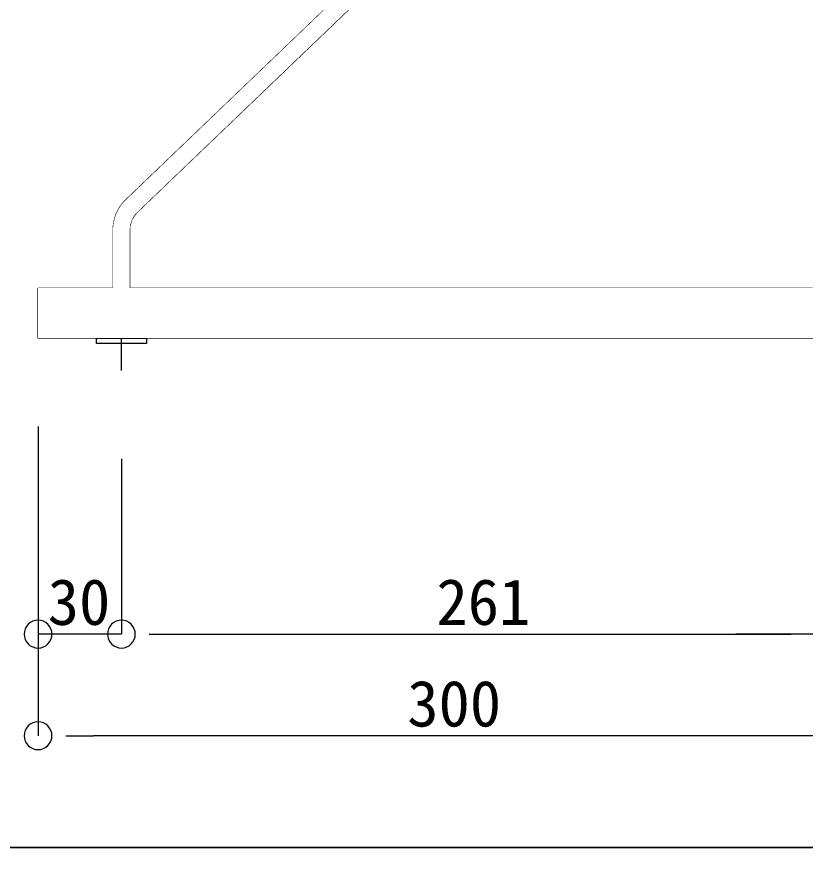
# Model space of a CAD drawing. Units: millimetres, scale not verified. Extents: x -4205 to 4205, y -2975 to 2975.
# Drawn here: x 2879 to 3589, y -1081 to -307 of the extents above; entities that cross this region are included whole.
import ezdxf
from ezdxf.enums import TextEntityAlignment as Align

# ---------------------------------------------------------------- set-up
doc = ezdxf.new("R2010")
doc.units = ezdxf.units.MM
doc.header["$LTSCALE"] = 20
for name, color, linetype in [('0-0', 7, 'Continuous'), ('0-4', 3, 'Continuous'), ('0-5', 7, 'Continuous')]:
    doc.layers.add(name, color=color, linetype=linetype)
doc.styles.add('ＭＳ ゴシック', font='')
doc.styles.get('ＭＳ ゴシック').set_extended_font_data('MS Gothic')

msp = doc.modelspace()

# ---------------------------------------------------------------- linework, layer by layer
at = {"layer": '0-0'}
msp.add_line((2973.03, -600.63), (2973.03, -530.63), dxfattribs=at)
for points in [[(2361.05, 696.61), (3861.05, 696.61), (3861.05, -1053.39), (2361.05, -1053.39)], [(2898.03, -550.63), (3648.03, -550.63), (3648.03, -595.63), (2898.03, -595.63)], [(2961.78, -565.63), (2984.28, -565.63), (2984.28, -595.63), (2961.78, -595.63)], [(2950.53, -595.63), (2995.53, -595.63), (2995.53, -600.63), (2950.53, -600.63)], [(2361.05, -1053.39), (3861.05, -1053.39), (3861.05, -2303.39), (2361.05, -2303.39)]]:
    msp.add_lwpolyline(points, close=True, dxfattribs=at)
for points in [[(2973.03, -624.89), (2973.03, -485.63), (3634.55, 148.02)], [(3574.49, 100.88), (2976.13, -472.27), (2973.74, -474.98), (2971.62, -477.91), (2969.79, -481.03), (2968.28, -484.3), (2967.08, -487.71), (2966.22, -491.22), (2965.7, -494.79), (2965.53, -498.4), (2965.53, -550.63)], [(2980.53, -498.4), (2980.63, -496.26), (2980.93, -494.15), (2981.44, -492.07), (2982.13, -490.05), (2983.02, -488.11), (2984.09, -486.25), (2985.32, -484.51), (2986.72, -482.89), (3584.1, 89.31)], [(2965.53, -550.63), (2980.53, -550.63), (2980.53, -498.4)], [(2965.53, -550.63), (2965.53, -578.13), (2968.03, -580.63), (2978.03, -580.63), (2980.53, -578.13), (2980.53, -550.63)]]:
    msp.add_lwpolyline(points, dxfattribs=at)
at = {"layer": '0-4'}
for p, q in [((2898.03, -675), (2898.03, -861.75)), ((2898.03, -675), (2898.03, -953.08)), ((2973.03, -704.26), (2973.03, -861.75)), ((2973.03, -704.26), (2973.03, -861.75)), ((2973.03, -861.75), (2898.03, -861.75)), ((3023.02, -861.75), (3073.02, -861.75)), ((3023.02, -861.75), (3575.53, -861.75)), ((3575.53, -861.75), (3525.53, -861.75)), ((3598.03, -953.08), (2948.02, -953.08))]:
    msp.add_line(p, q, dxfattribs=at)
at = {"layer": '0-5', "color": 3}
for p, q in [((2998.03, -861.75), (3023.02, -861.75)), ((2998.03, -861.75), (3023.02, -861.75)), ((3600.53, -861.75), (3575.53, -861.75)), ((3600.53, -861.75), (3575.53, -861.75)), ((2923.03, -953.08), (2948.02, -953.08))]:
    msp.add_line(p, q, dxfattribs=at)
at = {"layer": '0-5'}
for points in [[(2885.53, -861.75), (2885.77, -864.18), (2886.48, -866.53), (2887.63, -868.69), (2889.19, -870.58), (2891.08, -872.14), (2893.24, -873.29), (2895.59, -874), (2898.03, -874.24), (2900.47, -874), (2902.81, -873.29), (2904.97, -872.14), (2906.87, -870.58), (2908.42, -868.69), (2909.58, -866.53), (2910.29, -864.18), (2910.53, -861.75), (2910.29, -859.31), (2909.58, -856.96), (2908.42, -854.8), (2906.87, -852.91), (2904.97, -851.35), (2902.81, -850.2), (2900.47, -849.49), (2898.03, -849.25), (2895.59, -849.49), (2893.24, -850.2), (2891.08, -851.35), (2889.19, -852.91), (2887.63, -854.8), (2886.48, -856.96), (2885.77, -859.31)], [(2985.53, -861.75), (2985.29, -859.31), (2984.58, -856.96), (2983.42, -854.8), (2981.87, -852.91), (2979.97, -851.35), (2977.81, -850.2), (2975.47, -849.49), (2973.03, -849.25), (2970.59, -849.49), (2968.24, -850.2), (2966.08, -851.35), (2964.19, -852.91), (2962.63, -854.8), (2961.48, -856.96), (2960.77, -859.31), (2960.53, -861.75), (2960.77, -864.18), (2961.48, -866.53), (2962.63, -868.69), (2964.19, -870.58), (2966.08, -872.14), (2968.24, -873.29), (2970.59, -874), (2973.03, -874.24), (2975.47, -874), (2977.81, -873.29), (2979.97, -872.14), (2981.87, -870.58), (2983.42, -868.69), (2984.58, -866.53), (2985.29, -864.18)], [(2985.53, -861.75), (2985.29, -859.31), (2984.58, -856.96), (2983.42, -854.8), (2981.87, -852.91), (2979.97, -851.35), (2977.81, -850.2), (2975.47, -849.49), (2973.03, -849.25), (2970.59, -849.49), (2968.24, -850.2), (2966.08, -851.35), (2964.19, -852.91), (2962.63, -854.8), (2961.48, -856.96), (2960.77, -859.31), (2960.53, -861.75), (2960.77, -864.18), (2961.48, -866.53), (2962.63, -868.69), (2964.19, -870.58), (2966.08, -872.14), (2968.24, -873.29), (2970.59, -874), (2973.03, -874.24), (2975.47, -874), (2977.81, -873.29), (2979.97, -872.14), (2981.87, -870.58), (2983.42, -868.69), (2984.58, -866.53), (2985.29, -864.18)], [(2910.53, -953.08), (2910.29, -950.64), (2909.58, -948.29), (2908.42, -946.13), (2906.87, -944.24), (2904.97, -942.68), (2902.81, -941.53), (2900.47, -940.82), (2898.03, -940.58), (2895.59, -940.82), (2893.24, -941.53), (2891.08, -942.68), (2889.19, -944.24), (2887.63, -946.13), (2886.48, -948.29), (2885.77, -950.64), (2885.53, -953.08), (2885.77, -955.51), (2886.48, -957.86), (2887.63, -960.02), (2889.19, -961.91), (2891.08, -963.47), (2893.24, -964.62), (2895.59, -965.34), (2898.03, -965.58), (2900.47, -965.34), (2902.81, -964.62), (2904.97, -963.47), (2906.87, -961.91), (2908.42, -960.02), (2909.58, -957.86), (2910.29, -955.51)]]:
    msp.add_lwpolyline(points, close=True, dxfattribs=at)

# ---------------------------------------------------------------- texts
at = {"layer": '0-4', "color": 7, "style": 'ＭＳ ゴシック'}
for s, p in [('30', (2906.74, -865.86)), ('261', (3256.38, -865.86)), ('300', (3230.13, -957.19))]:
    msp.add_text(s, height=41.38, dxfattribs=at).set_placement(p, align=Align.BOTTOM_LEFT)

# ---------------------------------------------------------------- next in the draw order: wipeouts: each hides what was drawn before it
msp.add_wipeout([(2898.03, -595.63), (3648.03, -550.63), (3648.03, -595.63), (3648.03, -595.63)])

# ---------------------------------------------------------------- next in the draw order: wipeouts: each hides what was drawn before it
msp.add_wipeout([(2898.03, -550.63), (3648.03, -550.63), (2898.03, -595.63), (2898.03, -595.63)])

# ---------------------------------------------------------------- next in the draw order: linework, layer by layer
at = {"layer": '0-0'}
msp.add_solid([(2898.03, -550.63), (3648.03, -550.63), (3648.03, -550.63)], dxfattribs=at)

# ---------------------------------------------------------------- next in the draw order: wipeouts: each hides what was drawn before it
msp.add_wipeout([(2976.13, -472.27), (2980.53, -498.4), (2980.53, -550.63), (2980.53, -550.63)])

# ---------------------------------------------------------------- next in the draw order: wipeouts: each hides what was drawn before it
msp.add_wipeout([(2976.13, -472.27), (2980.53, -497.86), (2980.53, -498.4), (2980.53, -498.4)])

# ---------------------------------------------------------------- next in the draw order: wipeouts: each hides what was drawn before it
msp.add_wipeout([(2976.13, -472.27), (2980.55, -497.33), (2980.53, -497.86), (2980.53, -497.86)])

# ---------------------------------------------------------------- next in the draw order: wipeouts: each hides what was drawn before it
msp.add_wipeout([(2976.13, -472.27), (2980.58, -496.8), (2980.55, -497.33), (2980.55, -497.33)])

# ---------------------------------------------------------------- next in the draw order: wipeouts: each hides what was drawn before it
msp.add_wipeout([(2976.13, -472.27), (2980.63, -496.26), (2980.58, -496.8), (2980.58, -496.8)])

# ---------------------------------------------------------------- next in the draw order: wipeouts: each hides what was drawn before it
msp.add_wipeout([(2976.13, -472.27), (2980.69, -495.73), (2980.63, -496.26), (2980.63, -496.26)])

# ---------------------------------------------------------------- next in the draw order: wipeouts: each hides what was drawn before it
msp.add_wipeout([(2976.13, -472.27), (2980.76, -495.2), (2980.69, -495.73), (2980.69, -495.73)])

# ---------------------------------------------------------------- next in the draw order: wipeouts: each hides what was drawn before it
msp.add_wipeout([(2976.13, -472.27), (2980.84, -494.67), (2980.76, -495.2), (2980.76, -495.2)])

# ---------------------------------------------------------------- next in the draw order: wipeouts: each hides what was drawn before it
msp.add_wipeout([(2976.13, -472.27), (2980.93, -494.15), (2980.84, -494.67), (2980.84, -494.67)])

# ---------------------------------------------------------------- next in the draw order: wipeouts: each hides what was drawn before it
msp.add_wipeout([(2976.13, -472.27), (2981.04, -493.62), (2980.93, -494.15), (2980.93, -494.15)])

# ---------------------------------------------------------------- next in the draw order: wipeouts: each hides what was drawn before it
msp.add_wipeout([(2976.13, -472.27), (2981.16, -493.1), (2981.04, -493.62), (2981.04, -493.62)])

# ---------------------------------------------------------------- next in the draw order: wipeouts: each hides what was drawn before it
msp.add_wipeout([(2976.13, -472.27), (2981.29, -492.59), (2981.16, -493.1), (2981.16, -493.1)])

# ---------------------------------------------------------------- next in the draw order: wipeouts: each hides what was drawn before it
msp.add_wipeout([(2976.13, -472.27), (2981.44, -492.07), (2981.29, -492.59), (2981.29, -492.59)])

# ---------------------------------------------------------------- next in the draw order: wipeouts: each hides what was drawn before it
msp.add_wipeout([(2976.13, -472.27), (2981.59, -491.56), (2981.44, -492.07), (2981.44, -492.07)])

# ---------------------------------------------------------------- next in the draw order: wipeouts: each hides what was drawn before it
msp.add_wipeout([(2976.13, -472.27), (2981.76, -491.05), (2981.59, -491.56), (2981.59, -491.56)])

# ---------------------------------------------------------------- next in the draw order: wipeouts: each hides what was drawn before it
msp.add_wipeout([(2976.13, -472.27), (2981.94, -490.55), (2981.76, -491.05), (2981.76, -491.05)])

# ---------------------------------------------------------------- next in the draw order: wipeouts: each hides what was drawn before it
msp.add_wipeout([(2976.13, -472.27), (2982.13, -490.05), (2981.94, -490.55), (2981.94, -490.55)])

# ---------------------------------------------------------------- next in the draw order: wipeouts: each hides what was drawn before it
msp.add_wipeout([(2976.13, -472.27), (2982.34, -489.56), (2982.13, -490.05), (2982.13, -490.05)])

# ---------------------------------------------------------------- next in the draw order: wipeouts: each hides what was drawn before it
msp.add_wipeout([(2976.13, -472.27), (2982.55, -489.07), (2982.34, -489.56), (2982.34, -489.56)])

# ---------------------------------------------------------------- next in the draw order: wipeouts: each hides what was drawn before it
msp.add_wipeout([(2976.13, -472.27), (2982.78, -488.58), (2982.55, -489.07), (2982.55, -489.07)])

# ---------------------------------------------------------------- next in the draw order: wipeouts: each hides what was drawn before it
msp.add_wipeout([(2976.13, -472.27), (2983.02, -488.11), (2982.78, -488.58), (2982.78, -488.58)])

# ---------------------------------------------------------------- next in the draw order: wipeouts: each hides what was drawn before it
msp.add_wipeout([(2976.13, -472.27), (2983.27, -487.63), (2983.02, -488.11), (2983.02, -488.11)])

# ---------------------------------------------------------------- next in the draw order: wipeouts: each hides what was drawn before it
msp.add_wipeout([(2976.13, -472.27), (2983.53, -487.17), (2983.27, -487.63), (2983.27, -487.63)])

# ---------------------------------------------------------------- next in the draw order: wipeouts: each hides what was drawn before it
msp.add_wipeout([(2976.13, -472.27), (2983.8, -486.71), (2983.53, -487.17), (2983.53, -487.17)])

# ---------------------------------------------------------------- next in the draw order: wipeouts: each hides what was drawn before it
msp.add_wipeout([(2976.13, -472.27), (2984.09, -486.25), (2983.8, -486.71), (2983.8, -486.71)])

# ---------------------------------------------------------------- next in the draw order: wipeouts: each hides what was drawn before it
msp.add_wipeout([(2976.13, -472.27), (2984.38, -485.81), (2984.09, -486.25), (2984.09, -486.25)])

# ---------------------------------------------------------------- next in the draw order: wipeouts: each hides what was drawn before it
msp.add_wipeout([(2976.13, -472.27), (2984.68, -485.37), (2984.38, -485.81), (2984.38, -485.81)])

# ---------------------------------------------------------------- next in the draw order: wipeouts: each hides what was drawn before it
msp.add_wipeout([(2976.13, -472.27), (2985, -484.94), (2984.68, -485.37), (2984.68, -485.37)])

# ---------------------------------------------------------------- next in the draw order: wipeouts: each hides what was drawn before it
msp.add_wipeout([(2976.13, -472.27), (2985.32, -484.51), (2985, -484.94), (2985, -484.94)])

# ---------------------------------------------------------------- next in the draw order: wipeouts: each hides what was drawn before it
msp.add_wipeout([(2976.13, -472.27), (2985.66, -484.1), (2985.32, -484.51), (2985.32, -484.51)])

# ---------------------------------------------------------------- next in the draw order: wipeouts: each hides what was drawn before it
msp.add_wipeout([(2976.13, -472.27), (2986, -483.69), (2985.66, -484.1), (2985.66, -484.1)])

# ---------------------------------------------------------------- next in the draw order: wipeouts: each hides what was drawn before it
msp.add_wipeout([(2976.13, -472.27), (2986.36, -483.29), (2986, -483.69), (2986, -483.69)])

# ---------------------------------------------------------------- next in the draw order: wipeouts: each hides what was drawn before it
msp.add_wipeout([(2976.13, -472.27), (2986.72, -482.89), (2986.36, -483.29), (2986.36, -483.29)])

# ---------------------------------------------------------------- next in the draw order: wipeouts: each hides what was drawn before it
msp.add_wipeout([(2986.72, -482.89), (3574.49, 100.88), (3584.1, 89.31), (3584.1, 89.31)])

# ---------------------------------------------------------------- next in the draw order: wipeouts: each hides what was drawn before it
msp.add_wipeout([(2976.13, -472.27), (3574.49, 100.88), (2986.72, -482.89), (2986.72, -482.89)])

# ---------------------------------------------------------------- next in the draw order: wipeouts: each hides what was drawn before it
msp.add_wipeout([(2975.5, -472.93), (2976.13, -472.27), (2980.53, -550.63), (2980.53, -550.63)])

# ---------------------------------------------------------------- next in the draw order: wipeouts: each hides what was drawn before it
msp.add_wipeout([(2974.9, -473.6), (2975.5, -472.93), (2980.53, -550.63), (2980.53, -550.63)])

# ---------------------------------------------------------------- next in the draw order: wipeouts: each hides what was drawn before it
msp.add_wipeout([(2974.31, -474.28), (2974.9, -473.6), (2980.53, -550.63), (2980.53, -550.63)])

# ---------------------------------------------------------------- next in the draw order: wipeouts: each hides what was drawn before it
msp.add_wipeout([(2973.74, -474.98), (2974.31, -474.28), (2980.53, -550.63), (2980.53, -550.63)])

# ---------------------------------------------------------------- next in the draw order: wipeouts: each hides what was drawn before it
msp.add_wipeout([(2973.18, -475.7), (2973.74, -474.98), (2980.53, -550.63), (2980.53, -550.63)])

# ---------------------------------------------------------------- next in the draw order: wipeouts: each hides what was drawn before it
msp.add_wipeout([(2972.64, -476.42), (2973.18, -475.7), (2980.53, -550.63), (2980.53, -550.63)])

# ---------------------------------------------------------------- next in the draw order: wipeouts: each hides what was drawn before it
msp.add_wipeout([(2972.12, -477.16), (2972.64, -476.42), (2980.53, -550.63), (2980.53, -550.63)])

# ---------------------------------------------------------------- next in the draw order: wipeouts: each hides what was drawn before it
msp.add_wipeout([(2971.62, -477.91), (2972.12, -477.16), (2980.53, -550.63), (2980.53, -550.63)])

# ---------------------------------------------------------------- next in the draw order: wipeouts: each hides what was drawn before it
msp.add_wipeout([(2971.14, -478.67), (2971.62, -477.91), (2980.53, -550.63), (2980.53, -550.63)])

# ---------------------------------------------------------------- next in the draw order: wipeouts: each hides what was drawn before it
msp.add_wipeout([(2970.67, -479.45), (2971.14, -478.67), (2980.53, -550.63), (2980.53, -550.63)])

# ---------------------------------------------------------------- next in the draw order: wipeouts: each hides what was drawn before it
msp.add_wipeout([(2970.22, -480.23), (2970.67, -479.45), (2980.53, -550.63), (2980.53, -550.63)])

# ---------------------------------------------------------------- next in the draw order: wipeouts: each hides what was drawn before it
msp.add_wipeout([(2969.79, -481.03), (2970.22, -480.23), (2980.53, -550.63), (2980.53, -550.63)])

# ---------------------------------------------------------------- next in the draw order: wipeouts: each hides what was drawn before it
msp.add_wipeout([(2969.39, -481.83), (2969.79, -481.03), (2980.53, -550.63), (2980.53, -550.63)])

# ---------------------------------------------------------------- next in the draw order: wipeouts: each hides what was drawn before it
msp.add_wipeout([(2969, -482.65), (2969.39, -481.83), (2980.53, -550.63), (2980.53, -550.63)])

# ---------------------------------------------------------------- next in the draw order: wipeouts: each hides what was drawn before it
msp.add_wipeout([(2968.63, -483.47), (2969, -482.65), (2980.53, -550.63), (2980.53, -550.63)])

# ---------------------------------------------------------------- next in the draw order: wipeouts: each hides what was drawn before it
msp.add_wipeout([(2968.28, -484.3), (2968.63, -483.47), (2980.53, -550.63), (2980.53, -550.63)])

# ---------------------------------------------------------------- next in the draw order: wipeouts: each hides what was drawn before it
msp.add_wipeout([(2967.95, -485.14), (2968.28, -484.3), (2980.53, -550.63), (2980.53, -550.63)])

# ---------------------------------------------------------------- next in the draw order: wipeouts: each hides what was drawn before it
msp.add_wipeout([(2967.64, -485.99), (2967.95, -485.14), (2980.53, -550.63), (2980.53, -550.63)])

# ---------------------------------------------------------------- next in the draw order: wipeouts: each hides what was drawn before it
msp.add_wipeout([(2967.35, -486.85), (2967.64, -485.99), (2980.53, -550.63), (2980.53, -550.63)])

# ---------------------------------------------------------------- next in the draw order: wipeouts: each hides what was drawn before it
msp.add_wipeout([(2967.08, -487.71), (2967.35, -486.85), (2980.53, -550.63), (2980.53, -550.63)])

# ---------------------------------------------------------------- next in the draw order: wipeouts: each hides what was drawn before it
msp.add_wipeout([(2966.84, -488.58), (2967.08, -487.71), (2980.53, -550.63), (2980.53, -550.63)])

# ---------------------------------------------------------------- next in the draw order: wipeouts: each hides what was drawn before it
msp.add_wipeout([(2966.61, -489.45), (2966.84, -488.58), (2980.53, -550.63), (2980.53, -550.63)])

# ---------------------------------------------------------------- next in the draw order: wipeouts: each hides what was drawn before it
msp.add_wipeout([(2966.41, -490.33), (2966.61, -489.45), (2980.53, -550.63), (2980.53, -550.63)])

# ---------------------------------------------------------------- next in the draw order: wipeouts: each hides what was drawn before it
msp.add_wipeout([(2966.22, -491.22), (2966.41, -490.33), (2980.53, -550.63), (2980.53, -550.63)])

# ---------------------------------------------------------------- next in the draw order: wipeouts: each hides what was drawn before it
msp.add_wipeout([(2966.06, -492.11), (2966.22, -491.22), (2980.53, -550.63), (2980.53, -550.63)])

# ---------------------------------------------------------------- next in the draw order: wipeouts: each hides what was drawn before it
msp.add_wipeout([(2965.92, -493), (2966.06, -492.11), (2980.53, -550.63), (2980.53, -550.63)])

# ---------------------------------------------------------------- next in the draw order: wipeouts: each hides what was drawn before it
msp.add_wipeout([(2965.8, -493.89), (2965.92, -493), (2980.53, -550.63), (2980.53, -550.63)])

# ---------------------------------------------------------------- next in the draw order: wipeouts: each hides what was drawn before it
msp.add_wipeout([(2965.7, -494.79), (2965.8, -493.89), (2980.53, -550.63), (2980.53, -550.63)])

# ---------------------------------------------------------------- next in the draw order: wipeouts: each hides what was drawn before it
msp.add_wipeout([(2965.63, -495.69), (2965.7, -494.79), (2980.53, -550.63), (2980.53, -550.63)])

# ---------------------------------------------------------------- next in the draw order: wipeouts: each hides what was drawn before it
msp.add_wipeout([(2965.57, -496.59), (2965.63, -495.69), (2980.53, -550.63), (2980.53, -550.63)])

# ---------------------------------------------------------------- next in the draw order: wipeouts: each hides what was drawn before it
msp.add_wipeout([(2965.54, -497.5), (2965.57, -496.59), (2980.53, -550.63), (2980.53, -550.63)])

# ---------------------------------------------------------------- next in the draw order: wipeouts: each hides what was drawn before it
msp.add_wipeout([(2965.53, -550.63), (2965.54, -497.5), (2980.53, -550.63), (2980.53, -550.63)])

# ---------------------------------------------------------------- next in the draw order: linework, layer by layer
msp.add_solid([(2965.53, -498.4), (2965.54, -497.5), (2965.53, -550.63)], dxfattribs=at)

doc.saveas('drawing.dxf')
